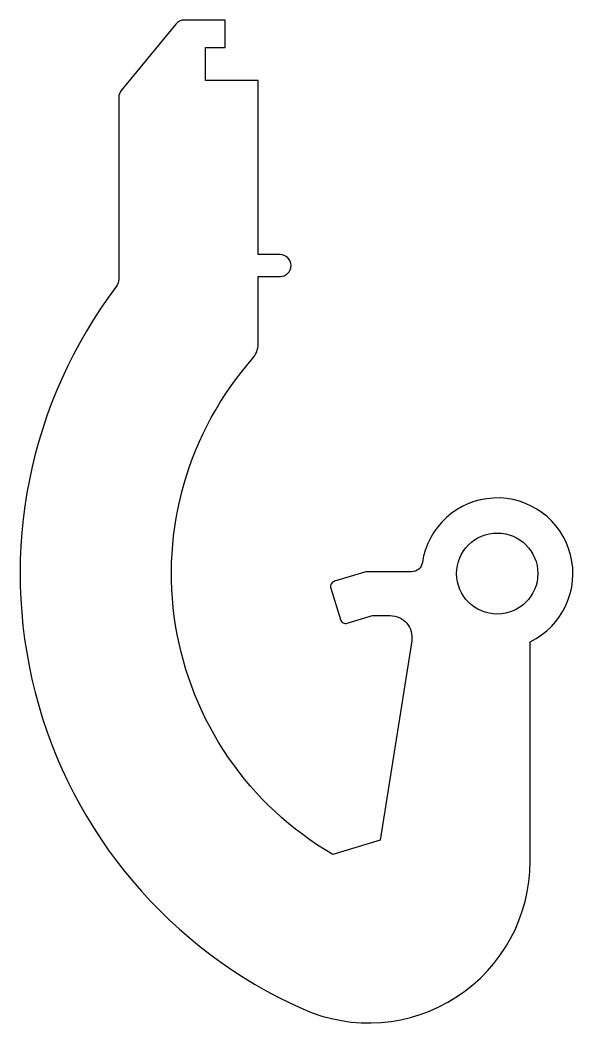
# Model space of a CAD drawing. Extents: x 146.9 to 197.3, y 151.7 to 243.2.
import ezdxf

# ---------------------------------------------------------------- set-up
doc = ezdxf.new("R2010")
doc.units = 0
doc.layers.add('ANA', color=220, linetype='CONTINUOUS')

msp = doc.modelspace()

# ---------------------------------------------------------------- linework, layer by layer
at = {"layer": 'ANA', "color": 0}
msp.add_lwpolyline([(170.581, 221.76), (168.581, 221.76), (168.581, 237.66), (163.781, 237.66), (163.781, 240.66), (165.581, 240.66), (165.581, 243.16), (161.854, 243.16, 0.224524), (161.081, 242.794), (156.108, 236.736, 0.17355), (155.881, 236.102), (155.881, 219.493, -0.163236), (155.679, 218.89, 0.48246), (172.645, 152.94, 0.543307), (193.381, 166.39), (193.381, 186.446, 1.659608), (183.557, 193.681, -0.371335), (182.568, 192.829), (178.406, 192.829), (175.537, 191.952, 0.414214), (175.205, 191.328), (176.082, 188.459, 0.414214), (176.707, 188.127), (179.004, 188.829), (180.607, 188.829, -0.46113), (182.582, 186.516), (179.694, 168.326), (175.402, 167.014, -0.47192), (168.082, 212.278, 0.182368), (168.581, 213.599), (168.581, 219.76), (170.581, 219.76, 1)], format="xyb", close=True, dxfattribs=at)
at = {"layer": 'ANA', "color": 7}
msp.add_circle((190.381, 192.66), 3.7, dxfattribs=at)

doc.saveas('drawing.dxf')
